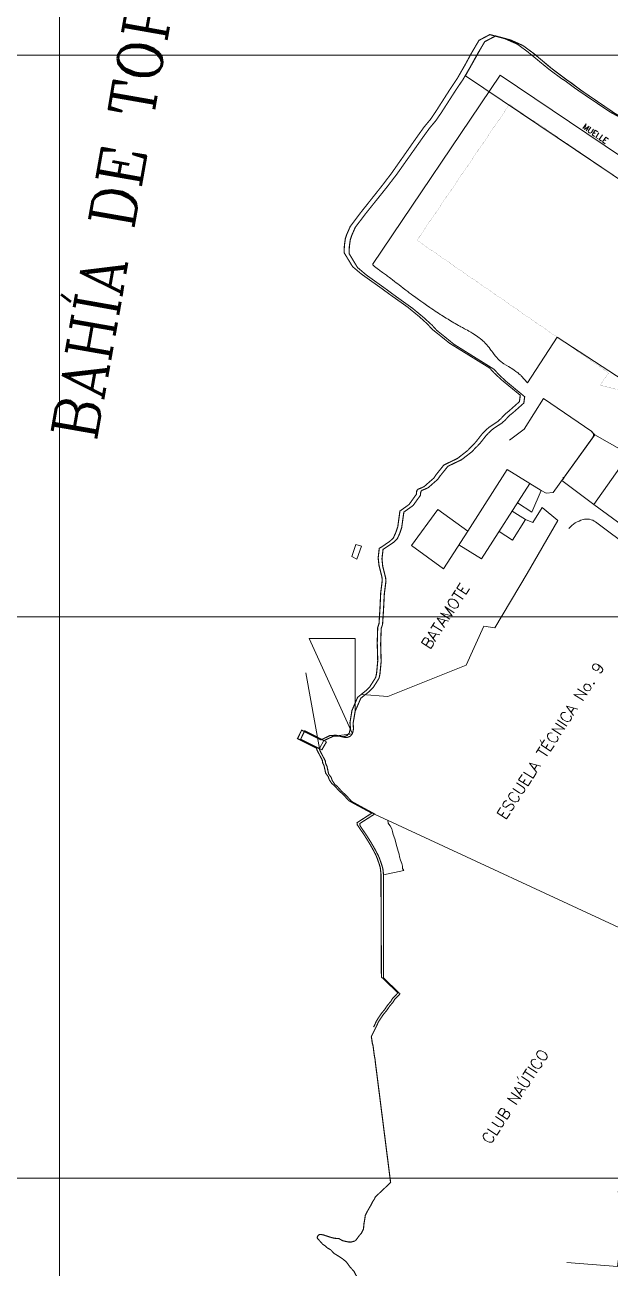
# Model space of a CAD drawing. Header units: millimetres. Extents: x 694000 to 697250, y 2830250 to 2835500.
# Drawn here: x 694485 to 694745, y 2831710 to 2832264 of the extents above; entities that cross this region are included whole.
import ezdxf
from ezdxf.enums import TextEntityAlignment as Align

# ---------------------------------------------------------------- set-up
doc = ezdxf.new("R2010")
doc.units = ezdxf.units.MM
doc.header["$LTSCALE"] = 0.005
doc.linetypes.add('DIVIDE2', pattern=[0.625, 0.25, -0.125, 0, -0.125, 0, -0.125])
doc.layers.get('0').update_dxf_attribs({"lineweight": 9})
for name, color, linetype, lineweight in [('AGUA', 4, 'DIVIDE2', 0), ('Costa', 140, 'Continuous', 0), ('EJE DE COORDENADAS', 8, 'Continuous', 9), ('INFRAESTRUCTURA1', 7, 'Continuous', 0)]:
    doc.layers.add(name, color=color, linetype=linetype, lineweight=lineweight)
doc.styles.add('ROMANC', font='romanc.shx')
doc.styles.get("Standard").update_dxf_attribs({"font": 'romans.shx'})

msp = doc.modelspace()

# ---------------------------------------------------------------- linework, layer by layer
at = {"color": 4}
msp.add_line((694737.02, 2832082.49, 7.25), (694738.37, 2832081, 7.25), dxfattribs=at)
at = {"elevation": 7.25}
msp.add_lwpolyline([(694631.69, 2831957.9), (694631.68, 2831990.35), (694611.17, 2831990.34), (694630.48, 2831947.94), (694621.93, 2831946.8), (694617.8, 2831944.85), (694615.74, 2831941.27), (694609.73, 2831975.08)], dxfattribs=at)
at = {"layer": 'AGUA', "ltscale": 0.8, "const_width": 0.5, "flags": 128}
msp.add_lwpolyline([(694782.46, 2832487.85), (694782.37, 2832485.9), (694782.27, 2832484.61), (694781.96, 2832483.51), (694781.54, 2832481.29), (694781.23, 2832478.53), (694781, 2832476.44), (694781.02, 2832475.33), (694780.72, 2832473.61), (694780.22, 2832471.81), (694779.96, 2832469.4), (694780.15, 2832466.86), (694780.43, 2832464.21), (694780.9, 2832461.85), (694782.43, 2832460.01), (694782.62, 2832458.97), (694781.74, 2832457.66), (694781.11, 2832448.19), (694938.46, 2832342.37), (694859.36, 2832224.02), (694830.08, 2832180.76), (694836.16, 2832176), (694831.45, 2832172.38), (694824.3, 2832172.2), (694817.72, 2832176.25), (694813.38, 2832179.7), (694811.85, 2832180.71), (694810.38, 2832181.53), (694807.45, 2832183.13), (694803.02, 2832185.98), (694792.64, 2832193.29), (694787.03, 2832196.86), (694785.08, 2832198.31), (694782.71, 2832199.87), (694779.72, 2832202.07), (694778.14, 2832202.97), (694777.09, 2832203.71), (694767.65, 2832210.49), (694761.92, 2832214.58), (694758.75, 2832216.88), (694756.41, 2832218.86), (694754.8, 2832219.76), (694752.82, 2832221.12), (694747.58, 2832224.01), (694735.47, 2832232.26), (694732.23, 2832234.49), (694728.26, 2832237.51), (694725.76, 2832239.16), (694720.53, 2832243.07), (694711.02, 2832250.94), (694706.43, 2832254.34), (694700.93, 2832256.8), (694694.25, 2832258.61), (694689.42, 2832256.08), (694686.09, 2832250.47), (694683.12, 2832245.08), (694679.86, 2832239.45), (694676.57, 2832234.57), (694669.84, 2832224.12), (694667.62, 2832220.9), (694664.75, 2832217.49), (694661.82, 2832213.41), (694650.31, 2832197.15), (694645.95, 2832191.46), (694636.46, 2832179.62), (694631.75, 2832173.41), (694630.22, 2832169.94), (694629.54, 2832167.97), (694629.13, 2832165.07), (694629, 2832163.12), (694629.03, 2832161.64), (694632.72, 2832155.53), (694636.64, 2832152.2), (694645.15, 2832146.11), (694649.9, 2832142.6), (694657.18, 2832137.41), (694662.24, 2832133.22), (694665.93, 2832129.86), (694668.08, 2832127.49), (694671.53, 2832124.72), (694675.73, 2832121.29), (694693.58, 2832110.16), (694695.65, 2832107.88), (694697.39, 2832106.25), (694698.85, 2832104.88), (694707.19, 2832097.98), (694706.82, 2832095.14), (694701.87, 2832090.75), (694700.47, 2832089.67), (694698.42, 2832087.48), (694696.99, 2832086.21), (694693.51, 2832083.95), (694692.19, 2832082.89), (694690.81, 2832081.54), (694689.89, 2832080.51), (694687.44, 2832077.39), (694686.14, 2832075.98), (694685.13, 2832075.03), (694683.78, 2832073.55), (694679.11, 2832069.94), (694673.03, 2832067.03), (694669.43, 2832062.57), (694668.52, 2832061.21), (694666.56, 2832059.52), (694664.23, 2832057.48), (694662.71, 2832056.78), (694661.51, 2832056.33), (694660.94, 2832055.7), (694660.71, 2832054.01), (694657.51, 2832049.54), (694653.39, 2832046.62), (694652.39, 2832039.57), (694651.42, 2832036.8), (694650.4, 2832034.64), (694648.9, 2832033.21), (694645.74, 2832031.05), (694644.12, 2832030.03), (694643.63, 2832025.79), (694643.95, 2832022.61), (694645.24, 2832017.41), (694645.4, 2832015.87), (694644.68, 2832010.13), (694644.31, 2832002.97), (694643.89, 2831996.51), (694643.29, 2831994.8), (694643.05, 2831987.91), (694643.26, 2831979.97), (694642.71, 2831974.39), (694642.34, 2831972.71), (694641.85, 2831971.82), (694639.7, 2831968.47), (694637.99, 2831966.74), (694634.22, 2831963.74), (694631.68, 2831957.9), (694630.78, 2831952.55), (694630.96, 2831950.03), (694630.48, 2831947.94), (694629.5, 2831946.77), (694627.99, 2831946.2), (694626.88, 2831946.33), (694624.63, 2831946.86), (694621.92, 2831946.8), (694617.8, 2831944.85), (694609.24, 2831949.23), (694607.4, 2831945.48), (694615.74, 2831941.27), (694616.05, 2831940.3), (694618.38, 2831935.86), (694618.59, 2831934.5), (694619.1, 2831933.54), (694619.88, 2831930), (694621, 2831928.49), (694621.48, 2831927.07), (694622.62, 2831925.34), (694623.69, 2831924.52), (694625.65, 2831922.32), (694627.95, 2831920.17), (694630.06, 2831917.81), (694632.29, 2831916.54), (694640.35, 2831912.16), (694633.76, 2831907.93), (694633.88, 2831906.93), (694635.38, 2831904.71), (694636.88, 2831902.5), (694638.52, 2831899.9), (694639.84, 2831897.67), (694640.92, 2831895.74), (694641.94, 2831893.74), (694642.48, 2831892.55), (694643.63, 2831889.24), (694644.04, 2831887.76), (694644.32, 2831885.16), (694644.34, 2831839.18), (694651.65, 2831832.1), (694650.63, 2831830.94), (694649.26, 2831829.58), (694648.51, 2831828.32), (694647.42, 2831827.07), (694646.61, 2831825.99), (694645.93, 2831824.94), (694644, 2831822.58), (694642.01, 2831819.53), (694641.33, 2831818), (694640.78, 2831816.86)], dxfattribs=at)
at = {"layer": 'AGUA', "ltscale": 0.8, "const_width": 0.5, "elevation": 7.25}
msp.add_lwpolyline([(694640.78, 2831816.86), (694638.87, 2831813.03)], dxfattribs=at)
at = {"layer": 'AGUA', "const_width": 0.5, "elevation": 7.25}
msp.add_lwpolyline([(694640.67, 2831801.72), (694640.58, 2831802.81), (694640.28, 2831804.31), (694640.01, 2831806.22), (694639.81, 2831807.87), (694639.61, 2831809.16), (694639.36, 2831809.98), (694639.2, 2831810.97), (694639.14, 2831811.62), (694638.87, 2831813.03)], dxfattribs=at)
at = {"layer": 'AGUA', "ltscale": 0.8, "const_width": 0.5, "elevation": 7.25, "flags": 128}
msp.add_lwpolyline([(694549.88, 2831284.89), (694553.01, 2831288.46), (694554.03, 2831291.72), (694554.59, 2831293.61), (694555.03, 2831295.04), (694555.14, 2831296.08), (694555.03, 2831297.08), (694554.62, 2831298.3), (694553.73, 2831299.32), (694553.1, 2831300.6), (694551.75, 2831302.03), (694550.92, 2831302.88), (694550.29, 2831303.47), (694549.95, 2831304.52), (694549.47, 2831305.46), (694549.25, 2831307.07), (694549.31, 2831308.23), (694549.6, 2831310.34), (694550.51, 2831312.54), (694551.38, 2831313.86), (694552.34, 2831314.7), (694554.72, 2831316.57), (694556.39, 2831318.2), (694557.56, 2831319.29), (694559.03, 2831320.33), (694561.45, 2831321.93), (694563.45, 2831323.32), (694565.58, 2831325.16), (694567.3, 2831326.57), (694568.98, 2831328.13), (694570.27, 2831329.45), (694571.2, 2831330.36), (694572.46, 2831331.33), (694573.66, 2831332.6), (694574.78, 2831333.78), (694575.64, 2831334.88), (694576.58, 2831336.32), (694577.46, 2831337.58), (694577.58, 2831338.67), (694577.11, 2831339.28), (694576.6, 2831339.74), (694575.53, 2831340.82), (694573.7, 2831341.93), (694571.42, 2831343.74), (694569.46, 2831345.09), (694568.09, 2831346.11), (694567.23, 2831347.18), (694566.44, 2831348.35), (694565.71, 2831349.95), (694565.25, 2831352.13), (694564.8, 2831354.65), (694564.75, 2831355.29), (694564.43, 2831356.54), (694563.99, 2831358.44), (694563.72, 2831360.42), (694563.44, 2831361.58), (694562.82, 2831363.43), (694562.6, 2831364.29), (694562.5, 2831365.78), (694562.36, 2831367.31), (694562.64, 2831369.74), (694562.68, 2831371.65), (694562.46, 2831373.98), (694562.46, 2831373.98), (694562.6, 2831375.51), (694562.95, 2831376.81), (694563.31, 2831378), (694563.55, 2831379.88), (694563.73, 2831381.18), (694564.12, 2831383.22), (694564.6, 2831385.38), (694565.07, 2831387.05), (694565.95, 2831388.9), (694566.89, 2831390.98), (694567.74, 2831392.98), (694568.31, 2831394.66), (694568.69, 2831396.62), (694568.98, 2831397.65), (694569.22, 2831398.73), (694569.51, 2831400.43), (694569.64, 2831402.48), (694569.59, 2831403.83), (694569.3, 2831405.61), (694568.98, 2831407.28), (694568.65, 2831408.71), (694568.34, 2831409.93), (694567.9, 2831411.38), (694567.45, 2831413.22), (694566.86, 2831414.73), (694566.45, 2831416.48), (694565.89, 2831417.84), (694565.35, 2831420.06), (694564.41, 2831421.58), (694563.29, 2831423.02), (694561.65, 2831424.84), (694560.19, 2831426.47), (694557.35, 2831430.36), (694556.17, 2831431.83), (694554.94, 2831433.69), (694553.58, 2831435.11), (694552.13, 2831436.83), (694550.34, 2831438.79), (694548.68, 2831440.74), (694546.85, 2831442.73), (694545.09, 2831444.53), (694544.1, 2831445.66), (694542.64, 2831447.23), (694541.87, 2831448.48), (694540.87, 2831450.66), (694540, 2831453), (694539.08, 2831455.45), (694537.87, 2831457.65), (694537.16, 2831459.39), (694536.74, 2831460.64), (694536.23, 2831462.74), (694535.88, 2831464.74), (694535.57, 2831466.85), (694535.17, 2831468.91), (694534.73, 2831470.69), (694534.51, 2831471.92), (694534.45, 2831473.03), (694535.38, 2831474.89), (694536.53, 2831476.45), (694537.68, 2831477.8), (694538.86, 2831479.01), (694539.77, 2831480.07), (694540.36, 2831481.14), (694541.16, 2831483.09), (694542.16, 2831485.02), (694542.92, 2831486.84), (694543.68, 2831488.9), (694544.26, 2831490.9), (694544.58, 2831492.35), (694544.96, 2831494.04), (694545.91, 2831495.9), (694547.19, 2831497.73), (694548.94, 2831500.03), (694550.39, 2831502.06), (694551.44, 2831504.06), (694552.25, 2831505.57), (694553.18, 2831506.98), (694554.95, 2831509.5), (694556.19, 2831511.08), (694559.09, 2831514.15), (694559.9, 2831515.1), (694561.48, 2831516.96), (694562.41, 2831519.05), (694563.78, 2831521.94), (694565.44, 2831524.68), (694566.95, 2831527.72), (694568.03, 2831530.38), (694568.91, 2831532.35), (694569.86, 2831534.36), (694571, 2831536.02), (694571.99, 2831538.64), (694572.83, 2831541.15), (694573.77, 2831543.34), (694574.6, 2831544.76), (694575.2, 2831546.25), (694576.37, 2831548.01), (694577.55, 2831549.92), (694578.82, 2831552.06), (694579.72, 2831553.72), (694580.77, 2831555.08), (694581.85, 2831556.61), (694583.44, 2831559.12), (694584.15, 2831561.07), (694584.8, 2831562.91), (694585.26, 2831563.88), (694586.13, 2831565.87), (694587.22, 2831567.67), (694588.75, 2831569.84), (694589.98, 2831571.79), (694590.76, 2831573.41), (694591.26, 2831574.54), (694591.63, 2831575.74), (694592.33, 2831577.43), (694593.61, 2831580.19), (694594.67, 2831582.32), (694595.47, 2831583.81), (694596.2, 2831585.73), (694596.36, 2831587.48), (694596.73, 2831589.16), (694597.61, 2831590.47), (694598.5, 2831592.17), (694599.18, 2831594.16), (694600.09, 2831595.71), (694600.8, 2831596.85), (694601.41, 2831598.08), (694601.96, 2831599.28), (694602.59, 2831601.05), (694602.52, 2831602.76), (694602.4, 2831604.71), (694601.86, 2831606.26), (694600.85, 2831607.88), (694600.35, 2831609.05), (694599.6, 2831610.56), (694598.42, 2831611.76), (694597.23, 2831613.38), (694595.54, 2831615.82), (694594.71, 2831616.87), (694593.77, 2831618.46), (694593.47, 2831619.8), (694593.26, 2831621.73), (694593.23, 2831623.35), (694593.24, 2831625.07), (694593.75, 2831627.39), (694593.81, 2831629.86), (694593.54, 2831632.42), (694593.27, 2831634.43), (694593.31, 2831635.88), (694593.94, 2831638.51), (694594.53, 2831640.31), (694594.91, 2831641.5), (694595.21, 2831642.61), (694595.16, 2831644.6), (694595.53, 2831646.98), (694595.99, 2831649.06), (694596.09, 2831651.01), (694596.21, 2831652.6), (694596.27, 2831653.54), (694596.08, 2831655.5), (694596.2, 2831656.68), (694596.31, 2831658.51), (694596.54, 2831660.17), (694596.6, 2831661.1), (694596.55, 2831663.01), (694598, 2831664.16), (694599.36, 2831664.92), (694600.3, 2831665.93), (694601.84, 2831667.66), (694602.78, 2831669.48), (694603.39, 2831670.68), (694604.05, 2831671.96), (694604.91, 2831673.58), (694605.43, 2831674.95), (694606.11, 2831675.99), (694607.16, 2831677.42), (694608.83, 2831678.23), (694610.47, 2831679.39), (694611.96, 2831680.17), (694613.53, 2831681.34), (694614.94, 2831682.14), (694616.09, 2831683.61), (694617.29, 2831685.12), (694618.75, 2831686.3), (694620.63, 2831688.46), (694622.35, 2831690.62), (694623.77, 2831692.48), (694624.93, 2831694.09), (694625.68, 2831694.74), (694626.74, 2831696.24), (694628.24, 2831697.6), (694629.19, 2831698.93), (694630.16, 2831699.97), (694631.31, 2831702.04), (694631.79, 2831703.11), (694632.15, 2831704.31), (694632.72, 2831705.8), (694632, 2831706.9), (694631.12, 2831708.6), (694630.14, 2831709.64), (694629.46, 2831710.39), (694627.76, 2831712.73), (694626.27, 2831713.96), (694624.26, 2831715.3), (694622.41, 2831716.45), (694620.68, 2831718.2), (694619.43, 2831718.87), (694618.19, 2831719.96), (694617.13, 2831720.69), (694615.88, 2831722.12), (694615.14, 2831722.91), (694614.89, 2831723.26), (694614.74, 2831723.56), (694614.89, 2831723.98), (694615.15, 2831724.46), (694615.56, 2831724.78), (694615.79, 2831724.89), (694616.53, 2831724.93), (694617.57, 2831724.74), (694618.67, 2831724.36), (694620.74, 2831723.71), (694622.38, 2831723.27), (694624.5, 2831723.1), (694625.97, 2831722.24), (694627.48, 2831721.85), (694628.64, 2831721.63), (694629.85, 2831721.56), (694631.53, 2831722.03), (694632.27, 2831722.74), (694633.58, 2831724.53), (694634.43, 2831725.43), (694635.38, 2831727.34), (694635.64, 2831729.92), (694635.95, 2831731.7), (694636.22, 2831733.46), (694637.15, 2831735.3), (694638.15, 2831737.04), (694638.93, 2831738.4), (694639.46, 2831739.54), (694640.25, 2831740.68), (694640.68, 2831741.66), (694647.48, 2831748.08), (694640.67, 2831801.72)], dxfattribs=at)
at = {"layer": 'Costa', "color": 140, "const_width": 0.5, "flags": 128}
msp.add_lwpolyline([(694750.39, 2832221.96), (694745.13, 2832224.83), (694732.99, 2832233.03), (694729.75, 2832235.25), (694725.76, 2832238.25), (694723.25, 2832239.89), (694718.01, 2832243.78), (694708.47, 2832251.61), (694703.87, 2832255), (694698.36, 2832257.43), (694691.67, 2832259.22), (694686.85, 2832256.67), (694683.54, 2832251.05), (694680.59, 2832245.64), (694677.36, 2832240.01), (694674.09, 2832235.11), (694667.39, 2832224.63), (694665.19, 2832221.41), (694662.33, 2832217.99), (694659.41, 2832213.9), (694647.97, 2832197.59), (694643.63, 2832191.89), (694634.18, 2832180), (694629.5, 2832173.78), (694627.98, 2832170.31), (694627.31, 2832168.33), (694626.91, 2832165.43), (694626.79, 2832163.48), (694626.83, 2832162), (694630.54, 2832155.9), (694634.47, 2832152.59), (694643, 2832146.53), (694647.77, 2832143.04), (694655.07, 2832137.88), (694660.15, 2832133.71), (694663.85, 2832130.36), (694666, 2832128), (694669.47, 2832125.24), (694673.68, 2832121.83), (694691.57, 2832110.77), (694693.65, 2832108.5), (694695.4, 2832106.88), (694696.87, 2832105.51), (694705.23, 2832098.64), (694704.87, 2832095.8), (694699.94, 2832091.39), (694698.55, 2832090.3), (694696.5, 2832088.11), (694695.07, 2832086.84), (694691.61, 2832084.56), (694690.29, 2832083.49), (694688.91, 2832082.13), (694688, 2832081.11), (694685.56, 2832077.97), (694684.26, 2832076.55), (694683.25, 2832075.6), (694681.91, 2832074.12), (694677.26, 2832070.49), (694671.19, 2832067.56), (694667.6, 2832063.08), (694666.71, 2832061.72), (694664.75, 2832060.03), (694662.43, 2832057.97), (694660.91, 2832057.27), (694659.71, 2832056.81), (694659.14, 2832056.18), (694658.92, 2832054.49), (694655.73, 2832050.01), (694651.63, 2832047.07), (694650.66, 2832040.02), (694649.69, 2832037.25), (694648.69, 2832035.08), (694647.19, 2832033.65), (694644.04, 2832031.47), (694642.42, 2832030.44), (694641.94, 2832026.2), (694642.29, 2832023.03), (694643.59, 2832017.83), (694643.76, 2832016.29), (694643.06, 2832010.55), (694642.72, 2832003.39), (694642.32, 2831996.93), (694641.73, 2831995.21), (694641.52, 2831988.32), (694641.75, 2831980.39), (694641.23, 2831974.8), (694640.87, 2831973.13), (694640.38, 2831972.23), (694638.24, 2831968.87), (694636.54, 2831967.14), (694632.78, 2831964.12), (694630.26, 2831958.27), (694629.38, 2831952.92), (694629.58, 2831950.39), (694629.1, 2831948.3), (694628.12, 2831947.13), (694626.61, 2831946.56), (694625.51, 2831946.68), (694623.26, 2831947.2), (694620.55, 2831947.14), (694616.43, 2831945.17), (694607.85, 2831949.51), (694606.03, 2831945.75), (694614.38, 2831941.58), (694614.7, 2831940.61), (694617.04, 2831936.18), (694617.26, 2831934.81), (694617.78, 2831933.87), (694618.57, 2831930.33), (694619.69, 2831928.82), (694620.18, 2831927.4), (694621.33, 2831925.68), (694622.4, 2831924.86), (694624.37, 2831922.66), (694626.68, 2831920.53), (694628.79, 2831918.17), (694631.03, 2831916.91), (694639.11, 2831912.56), (694632.54, 2831908.31), (694632.66, 2831907.31), (694634.17, 2831905.1), (694635.68, 2831902.89), (694637.33, 2831900.29), (694638.66, 2831898.07), (694639.74, 2831896.14), (694640.77, 2831894.15), (694641.31, 2831892.96), (694642.48, 2831889.65), (694642.89, 2831888.18), (694643.18, 2831885.58), (694643.38, 2831839.6), (694650.72, 2831832.55), (694649.7, 2831831.39), (694648.33, 2831830.02), (694647.59, 2831828.76), (694646.51, 2831827.5), (694645.7, 2831826.42), (694645.03, 2831825.37), (694643.1, 2831823), (694641.12, 2831819.94), (694640.45, 2831818.4), (694639.91, 2831817.26)], dxfattribs=at)
at = {"layer": 'EJE DE COORDENADAS'}
for p, q in [((694500, 2835500), (694500, 2830250)), ((694000, 2832250), (697250, 2832250)), ((694000, 2832000), (697250, 2832000)), ((694000, 2831750), (697250, 2831750))]:
    msp.add_line(p, q, dxfattribs=at)
at = {"layer": 'INFRAESTRUCTURA1'}
msp.add_line((694753.67, 2832072.32, 7.25), (694738.01, 2832050, 7.25), dxfattribs=at)
at = {"layer": 'INFRAESTRUCTURA1', "color": 5, "linetype": 'Continuous', "elevation": 7.25}
msp.add_lwpolyline([(694819.24, 2832147.79), (694680.86, 2832240.93), (694689.42, 2832256.08), (694694.25, 2832258.61), (694700.93, 2832256.8), (694706.43, 2832254.34), (694711.2, 2832250.81), (694718.27, 2832244.94), (694725.94, 2832239.03), (694728.26, 2832237.51), (694732.23, 2832234.49), (694735.47, 2832232.26), (694741.52, 2832228.14), (694747.58, 2832224.01)], dxfattribs=at)
at = {"layer": 'INFRAESTRUCTURA1'}
for points in [[(694639.4, 2832156.8), (694696.32, 2832241.15), (694867.07, 2832126.27)], [(694827.82, 2832055.33), (694721.66, 2832124.53), (694708.4, 2832104.14), (694706.98, 2832105.82), (694706.57, 2832106.29), (694706.17, 2832106.72), (694705.69, 2832107.23), (694705.41, 2832107.51), (694705.15, 2832107.76), (694704.66, 2832108.2), (694704.25, 2832108.54), (694704.14, 2832108.63), (694703.74, 2832108.94), (694703.29, 2832109.26), (694702.56, 2832109.75), (694701.87, 2832110.2), (694701.17, 2832110.62), (694700.67, 2832110.92), (694699.94, 2832111.36), (694698.95, 2832111.96), (694697.85, 2832112.67), (694697.27, 2832113.09), (694696.5, 2832113.68), (694696.02, 2832114.1), (694695.66, 2832114.43), (694695.23, 2832114.86), (694694.75, 2832115.38), (694694.22, 2832116.01), (694693.59, 2832116.79), (694692.98, 2832117.6), (694692.52, 2832118.21), (694692.18, 2832118.68), (694691.81, 2832119.18), (694691.31, 2832119.84), (694690.85, 2832120.43), (694690.36, 2832121.01), (694689.97, 2832121.45), (694689.62, 2832121.84), (694689.11, 2832122.35), (694688.65, 2832122.78), (694688.12, 2832123.25), (694687.53, 2832123.74), (694686.8, 2832124.31), (694686.46, 2832124.56), (694686.13, 2832124.8), (694685.44, 2832125.28), (694684.82, 2832125.69), (694684.06, 2832126.16), (694683.25, 2832126.65), (694682.36, 2832127.18), (694681.66, 2832127.57), (694681, 2832127.94), (694680.45, 2832128.24), (694679.44, 2832128.8), (694678.82, 2832129.13), (694678.38, 2832129.37), (694677.69, 2832129.75), (694677.03, 2832130.13), (694676.29, 2832130.55), (694675.6, 2832130.94), (694674.88, 2832131.36), (694674.18, 2832131.78), (694673.06, 2832132.45), (694672.22, 2832132.97), (694671.48, 2832133.43), (694670.87, 2832133.81), (694670.12, 2832134.28), (694669.54, 2832134.65), (694668.77, 2832135.15), (694668.02, 2832135.64), (694667.3, 2832136.12), (694666.55, 2832136.62), (694665.88, 2832137.07), (694665, 2832137.67), (694663.48, 2832138.73), (694662.3, 2832139.56), (694660.94, 2832140.52), (694659.36, 2832141.67), (694658.14, 2832142.57), (694657.45, 2832143.07), (694656.67, 2832143.65), (694655.81, 2832144.3), (694655.08, 2832144.85), (694654.28, 2832145.45), (694653.1, 2832146.34), (694652.05, 2832147.15), (694651.38, 2832147.66), (694650.67, 2832148.21), (694649.98, 2832148.74), (694649.28, 2832149.28), (694648.33, 2832150.02), (694647.54, 2832150.63), (694647.03, 2832151.02), (694646.51, 2832151.43), (694646.13, 2832151.72), (694645.62, 2832152.07), (694645.2, 2832152.37), (694644.73, 2832152.7), (694644.31, 2832152.99), (694643.8, 2832153.36), (694643.33, 2832153.7), (694642.9, 2832154.01), (694642.49, 2832154.31), (694642.02, 2832154.67), (694641.56, 2832155.02), (694640.96, 2832155.49), (694640.37, 2832155.97), (694639.5, 2832156.71)]]:
    msp.add_lwpolyline(points, dxfattribs=at)
at = {"layer": 'INFRAESTRUCTURA1', "const_width": 0.05, "elevation": 7.25}
msp.add_lwpolyline([(694700.43, 2832228.13), (694811.33, 2832153.13), (694768.23, 2832089.16), (694758.65, 2832098.62), (694740.81, 2832103.11), (694744.62, 2832108.63), (694659.22, 2832167.63)], close=True, dxfattribs=at)
at = {"layer": 'INFRAESTRUCTURA1', "elevation": 7.25}
for points in [[(694719.82, 2832055.33), (694737.47, 2832079.7, 0.41193), (694737.04, 2832082.48), (694715.52, 2832097.17), (694706.9, 2832083.47), (694700.46, 2832078.69)], [(694719.82, 2832055.33), (694737.47, 2832079.7, 0.41193), (694737.04, 2832082.48), (694715.52, 2832097.17), (694706.9, 2832083.47), (694700.46, 2832078.69)], [(694738.81, 2832042.21, 0.231648), (694733.18, 2832043.27, 0.148561), (694726.9, 2832039.31, 1.622118)]]:
    msp.add_lwpolyline(points, format="xyb", dxfattribs=at)
for points in [[(694825.72, 2832054.44), (694820.8, 2832057.81), (694808.78, 2832039.99), (694770.77, 2832066.25), (694768.97, 2832063.63), (694738.37, 2832081), (694723.74, 2832060.71), (694738.01, 2832050), (694752.38, 2832039.43), (694780.78, 2832018.19), (694806.48, 2831998.31), (694813.09, 2832019.63), (694815.14, 2832025.8), (694817.72, 2832033.22), (694820.94, 2832042.4), (694825.72, 2832054.44)], [(694677.89, 2832032.01), (694687.99, 2832025.74), (694709.46, 2832059.31), (694699.45, 2832065.62), (694681.82, 2832038.13)], [(694709.46, 2832059.31), (694714.59, 2832056.15), (694710.31, 2832046.61), (694703.94, 2832050.68)], [(694714.59, 2832056.15), (694716.78, 2832055.02), (694719.82, 2832055.33)], [(694707.6, 2832043.27), (694710.84, 2832042.03), (694714.96, 2832048.71), (694722.03, 2832042.82), (694708.3, 2832019.19), (694693.88, 2831995.02)], [(694707.6, 2832043.27), (694701.65, 2832047.08)], [(694701.75, 2832034.08), (694707.6, 2832043.27)], [(694752.69, 2831788.8), (694756.95, 2831837.59), (694761.28, 2831856.05), (694789.76, 2831942.84), (694792.63, 2831950.1), (694797.3, 2831977.09), (694793.36, 2831978.05), (694793.92, 2831981.03), (694799.72, 2831979.79), (694800.67, 2831984.87), (694801.26, 2831985.23), (694803.45, 2831993.83), (694738.81, 2832042.21)], [(694701.75, 2832034.08), (694695.77, 2832037.9)], [(694693.88, 2831995.02), (694688.94, 2831995.88), (694681.2, 2831978.45), (694646.22, 2831964.54), (694634.79, 2831965.45)], [(694640.35, 2831912.16), (694761.28, 2831856.05)], [(694653.3, 2831887.07), (694652.8, 2831887.98), (694652.83, 2831888.97), (694652.47, 2831890.18), (694651.84, 2831891.59), (694651.42, 2831893.17), (694651.26, 2831894.35), (694650.79, 2831895.58), (694650.49, 2831896.69), (694650.21, 2831897.68), (694649.89, 2831898.73), (694649.71, 2831900.06), (694649.43, 2831901.12), (694648.56, 2831903), (694648.25, 2831904.32), (694647.95, 2831905.63), (694647.28, 2831906.95), (694646.73, 2831907.59), (694646.45, 2831908.06), (694646.26, 2831909.42)], [(694644.32, 2831885.16), (694653.3, 2831887.07)], [(694748.65, 2831743.94), (694750.82, 2831743.23), (694752.85, 2831743.05), (694748.48, 2831710.65), (694726.01, 2831712.42)]]:
    msp.add_lwpolyline(points, dxfattribs=at)
for points in [[(694668.56, 2832047.81), (694656.76, 2832031.66), (694671.05, 2832021.37), (694681.82, 2832038.13)], [(694634.46, 2832031.38), (694632.37, 2832025.58), (694630.18, 2832026.88), (694631.96, 2832032.23)], [(694618.91, 2831944.25), (694617.8, 2831944.85), (694609.24, 2831949.23), (694607.4, 2831945.48), (694615.74, 2831941.27), (694616.79, 2831940.82)]]:
    msp.add_lwpolyline(points, close=True, dxfattribs=at)

# ---------------------------------------------------------------- texts
at = {"color": 6}
msp.add_text('X', height=0.672, rotation=0.0166, dxfattribs=at).set_placement((694724.16, 2832061.32, 7.25))
at = {"style": 'ROMANC'}
for s, p in [('BATAMOTE', (694664.91, 2831985.08, 7.25)), ('CLUB NAÚTICO', (694691.9, 2831764.73, 7.25))]:
    msp.add_text(s, height=5, rotation=57.0064, dxfattribs=at).set_placement(p)
msp.add_text('ESCUELA TÉCNICA No. 9', height=5, rotation=57.0064, dxfattribs=at).set_placement((694718.05, 2831945.24, 7.25), align=Align.MIDDLE)
at = {"layer": 'AGUA', "color": 7, "style": 'ROMANC'}
msp.add_text('BAHÍA DE TOPOLOBAMPO', height=19.7436, rotation=80.0064, dxfattribs=at).set_placement((694515.94, 2832077.72, 4.35))
at = {"layer": 'INFRAESTRUCTURA1', "style": 'ROMANC'}
msp.add_text('MUELLE   PESQUERO   ESPIGÓN', height=2.5, rotation=325.928, dxfattribs=at).set_placement((694732.77, 2832217.61, 3.62))

doc.saveas('drawing.dxf')
